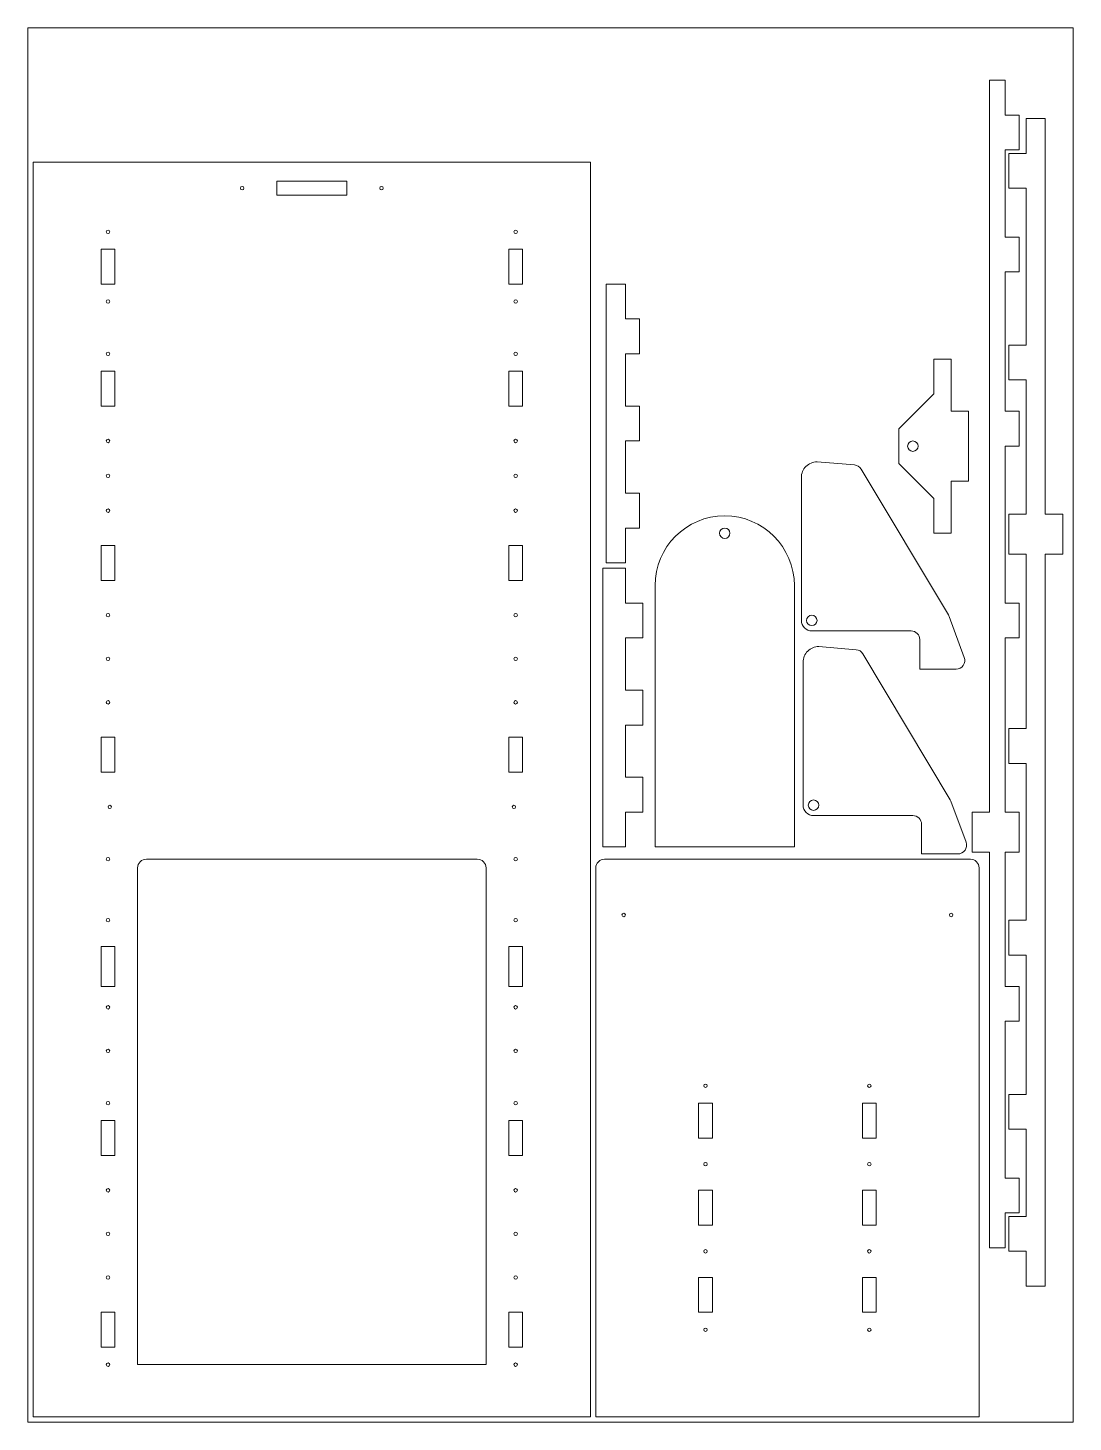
# Model space of a CAD drawing. Extents: x 0 to 600, y 0 to 800.
import ezdxf

# ---------------------------------------------------------------- set-up
doc = ezdxf.new("R2010")
doc.units = 0
for name, color, linetype, lineweight, true_color in [('1', 94, 'Continuous', 0, 0x008000), ('2', 174, 'Continuous', 0, 0x000080), ('3', 7, 'Continuous', 0, 0xffffff), ('4', 214, 'Continuous', 0, 0x800080), ('contour', 1, 'Continuous', 0, 0xff0000)]:
    doc.layers.add(name, color=color, linetype=linetype, lineweight=lineweight, true_color=true_color)

msp = doc.modelspace()

# ---------------------------------------------------------------- linework, layer by layer
at = {"layer": '1'}
for points in [[(143, 704), (183, 704), (183, 712), (143, 712), (143, 704)], [(50, 250), (42, 250), (42, 273), (50, 273), (50, 250)], [(276, 250), (284, 250), (284, 273), (276, 273), (276, 250)]]:
    msp.add_lwpolyline(points, dxfattribs=at)
for points in [[(50, 673), (50, 653), (42, 653), (42, 673)], [(284, 673), (284, 653), (276, 653), (276, 673)], [(50, 603), (50, 583), (42, 583), (42, 603)], [(284, 603), (284, 583), (276, 583), (276, 603)], [(50, 503), (50, 483), (42, 483), (42, 503)], [(284, 503), (284, 483), (276, 483), (276, 503)], [(50, 393), (50, 373), (42, 373), (42, 393)], [(284, 393), (284, 373), (276, 373), (276, 393)], [(393, 183), (393, 163), (385, 163), (385, 183)], [(487, 183), (487, 163), (479, 163), (479, 183)], [(50, 173), (50, 153), (42, 153), (42, 173)], [(284, 173), (284, 153), (276, 153), (276, 173)], [(393, 133), (393, 113), (385, 113), (385, 133)], [(487, 133), (487, 113), (479, 113), (479, 133)], [(393, 83), (393, 63), (385, 63), (385, 83)], [(487, 83), (487, 63), (479, 63), (479, 83)], [(50, 63), (50, 43), (42, 43), (42, 63)], [(284, 63), (284, 43), (276, 43), (276, 63)]]:
    msp.add_lwpolyline(points, close=True, dxfattribs=at)
msp.add_lwpolyline([(263, 33), (263, 318, 0.414214), (258, 323), (68, 323, 0.414214), (63, 318), (63, 33), (263, 33)], format="xyb", dxfattribs=at)
for centre in [(123, 708), (203, 708), (46, 683), (280, 683), (46, 643), (280, 643), (46, 613), (280, 613), (46, 563), (280, 563), (46, 543), (280, 543), (46, 523), (280, 523), (46, 463), (280, 463), (46, 438), (280, 438), (46, 413), (280, 413), (47, 353), (279, 353), (46, 323), (280, 323), (46, 288), (280, 288), (342, 291), (530, 291), (46, 238), (280, 238), (46, 213), (280, 213), (389, 193), (483, 193), (46, 183), (280, 183), (389, 148), (483, 148), (46, 133), (280, 133), (46, 108), (280, 108), (389, 98), (483, 98), (46, 83), (280, 83), (389, 53), (483, 53), (46, 33), (280, 33)]:
    msp.add_circle(centre, 1, dxfattribs=at)
at = {"layer": '2'}
msp.add_lwpolyline([(163, 723), (3, 723), (3, 3), (163, 3), (323, 3), (323, 723), (163, 723)], dxfattribs=at)
msp.add_lwpolyline([(436, 323), (331, 323, 0.414214), (326, 318), (326, 3), (436, 3), (546, 3), (546, 318, 0.414214), (541, 323)], format="xyb", close=True, dxfattribs=at)
at = {"layer": '3'}
for centre in [(508, 560), (400, 510), (450, 460), (451, 354)]:
    msp.add_circle(centre, 3, dxfattribs=at)
at = {"layer": '4'}
for points in [[(561, 450), (561, 350), (569, 350), (569, 327), (561, 327), (561, 250), (569, 250), (569, 230), (561, 230), (561, 140), (569, 140), (569, 120), (561, 120), (561, 100), (552, 100), (552, 327), (542, 327), (542, 350), (552, 350), (552, 770), (561, 770), (561, 750), (569, 750), (569, 730), (561, 730), (561, 680), (569, 680), (569, 660), (561, 660), (561, 580), (569, 580), (569, 560), (561, 560), (561, 470), (569, 470), (569, 450)], [(573, 398), (573, 498), (563, 498), (563, 521), (573, 521), (573, 598), (563, 598), (563, 618), (573, 618), (573, 708), (563, 708), (563, 728), (573, 728), (573, 748), (584, 748), (584, 521), (594, 521), (594, 498), (584, 498), (584, 78), (573, 78), (573, 98), (563, 98), (563, 118), (573, 118), (573, 168), (563, 168), (563, 188), (573, 188), (573, 268), (563, 268), (563, 288), (573, 288), (573, 378), (563, 378), (563, 398)], [(332, 653), (343, 653), (343, 633), (351, 633), (351, 613), (343, 613), (343, 583), (351, 583), (351, 563), (343, 563), (343, 533), (351, 533), (351, 513), (343, 513), (343, 493), (332, 493)], [(540, 580), (530, 580), (530, 610), (520, 610), (520, 590), (500, 570), (500, 550), (520, 530), (520, 510), (530, 510), (530, 540), (540, 540)], [(330, 490), (343, 490), (343, 470), (353, 470), (353, 450), (343, 450), (343, 420), (353, 420), (353, 400), (343, 400), (343, 370), (353, 370), (353, 350), (343, 350), (343, 330), (330, 330)]]:
    msp.add_lwpolyline(points, close=True, dxfattribs=at)
for points in [[(512, 432), (512, 449, 0.414214), (507, 454), (450, 454, -0.414214), (444, 460), (444, 542, -0.414214), (453, 551), (474.45, 549.21, -0.241414), (478.32, 546.8), (528.48, 463.15, -0.047151), (528.88, 462.3), (537.53, 438.72, -0.521392), (532.84, 432)], [(440, 330), (440, 480, 1), (360, 480), (360, 330)], [(513, 326), (513, 343, 0.414214), (508, 348), (451, 348, -0.414214), (445, 354), (445, 436, -0.414214), (454, 445), (475.45, 443.21, -0.241414), (479.32, 440.8), (529.48, 357.15, -0.047151), (529.88, 356.3), (538.53, 332.72, -0.521392), (533.84, 326)]]:
    msp.add_lwpolyline(points, format="xyb", close=True, dxfattribs=at)
at = {"layer": 'contour'}
for p, q in [((600, 800), (0, 800)), ((0, 800), (0, 0)), ((600, 0), (600, 800)), ((0, 0), (600, 0))]:
    msp.add_line(p, q, dxfattribs=at)

doc.saveas('drawing.dxf')
